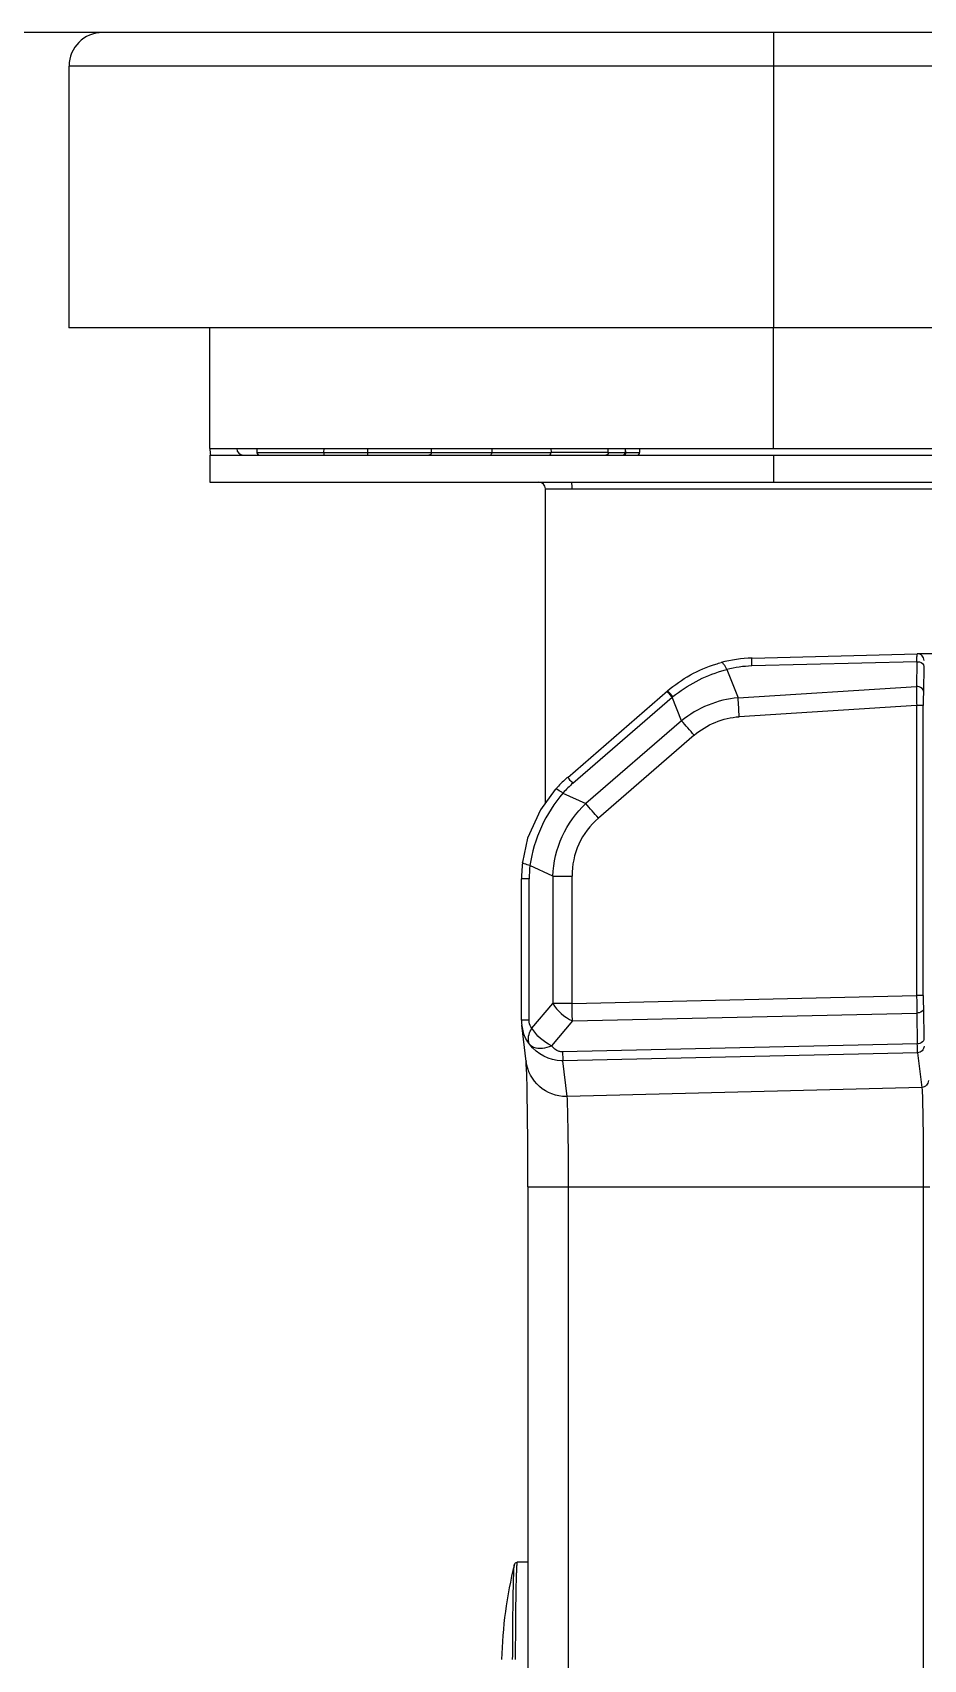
# Model space of a CAD drawing. Header units: millimetres. Extents: x 10297564 to 11610295, y -9287743 to -8409454.
# Drawn here: x 10482598 to 10483931, y -9076027 to -9073594 of the extents above; entities that cross this region are included whole.
import ezdxf

# ---------------------------------------------------------------- set-up
doc = ezdxf.new("R2010")
doc.units = ezdxf.units.MM
doc.header["$LTSCALE"] = 100
doc.layers.add('-0', color=7, linetype='Continuous')
doc.layers.add('E1', color=1, linetype='Continuous')
doc.styles.add('HL-S1', font='DotumChe.ttf')
doc.styles.add('MG', font='malgun.ttf')
doc.dimstyles.new('HL-100', dxfattribs={"dimscale": 100, "dimtxt": 3, "dimasz": 4, "dimexe": 2, "dimexo": 2, "dimgap": 1, "dimtad": 1, "dimdec": 0, "dimzin": 0, "dimlunit": 6, "dimtxsty": 'HL-S1', "dimblk": 'DOTSMALL', "dimcen": 4, "dimdle": 2, "dimclrd": 256, "dimclre": 256, "dimclrt": 4, "dimazin": 0, "dimtfac": 1, "dimtdec": 0, "dimtix": 1, "dimtmove": 2, "dimatfit": 3, "dimldrblk": 'DOTSMALL', "dimfxl": 1.5, "dimtolj": 1, "dimtzin": 0, "dimlwd": -1, "dimlwe": -1, "dimarcsym": 0})

# ---------------------------------------------------------------- blocks, each defined once
blk = doc.blocks.new('*D100')
at = {"layer": 'defpoints', "color": 0, "transparency": 16777216}
for p in [(83779.5, 55947.4), (85961.8, 55947.4), (85961.8, 50526.3)]:
    blk.add_point(p, dxfattribs=at)
at = {"layer": 'E1', "color": 1, "transparency": 16777216}
for p, q in [((85561.8, 55947.4), (83379.5, 55947.4)), ((83779.5, 50926.3), (83779.5, 55547.4)), ((85561.8, 50526.3), (83379.5, 50526.3))]:
    blk.add_line(p, q, dxfattribs=at)
for points in [[(83712.8, 55547.4), (83846.1, 55547.4), (83779.5, 55947.4)], [(83712.8, 50926.3), (83846.1, 50926.3), (83779.5, 50526.3)]]:
    blk.add_solid(points, dxfattribs=at)
at = {"layer": 'E1', "color": 7, "transparency": 16777216, "insert": (83321.1, 53236.9), "char_height": 500, "attachment_point": 5, "rotation": 90, "style": 'MG'}
blk.add_mtext('\\A1;360', dxfattribs=at)
blk = doc.blocks.new('_DotSmall')
at = {"color": 0, "linetype": 'ByBlock', "const_width": 0.5}
blk.add_lwpolyline([(-0.0625, 0, 1), (0.0625, 0, 1)], format="xyb", close=True, dxfattribs=at)
blk = doc.blocks.new('인버터 외형도')
at = {"layer": '-0', "linetype": 'Continuous'}
for p, q in [((99257.7, 55947.4), (85171.9, 55947.4)), ((85924.3, 55947.4), (85924.3, 55616.3)), ((85134.2, 55909.8), (85134.2, 55616.3)), ((99295.3, 55909.8), (85134.2, 55909.8)), ((99295.3, 55616.3), (85134.2, 55616.3)), ((85292.3, 55480.9), (85292.3, 55616.3)), ((85924.3, 55480.9), (85924.3, 55616.3)), ((85292.3, 55480.9), (99137.3, 55480.9)), ((85292.3, 55473.4), (85292.3, 55443.3)), ((85292.3, 55473.4), (86195.2, 55473.4)), ((85345, 55480.9), (85345, 55476.4)), ((85345, 55476.4), (85420.2, 55476.4)), ((85420.2, 55476.4), (85420.3, 55480.9)), ((85420.2, 55476.4), (85420.2, 55473.4)), ((85420.2, 55476.4), (85469.3, 55476.4)), ((85469.3, 55476.4), (85469.3, 55480.9)), ((85469.3, 55473.4), (85469.3, 55476.4)), ((85469.3, 55476.4), (85540.7, 55476.4)), ((85540.7, 55476.4), (85540.7, 55480.9)), ((85540.7, 55476.4), (85674.9, 55476.4)), ((85608.3, 55480.9), (85608.3, 55476.4)), ((85674.7, 55480.9), (85674.9, 55476.4)), ((85739, 55476.4), (85674.9, 55476.4)), ((85739, 55476.4), (85738.9, 55480.9)), ((85739, 55476.4), (85758.1, 55476.4)), ((85758.6, 55476.4), (85758.3, 55480.9)), ((85758.6, 55476.4), (85774.2, 55476.4)), ((85774.2, 55480.9), (85774.2, 55476.4)), ((85924.3, 55473.4), (85924.3, 55443.3)), ((85292.3, 55443.3), (86195.2, 55443.3)), ((85668.5, 55083.2), (85668.5, 55435.7)), ((85668.5, 55435.7), (98761.1, 55435.7)), ((85872.1, 55233), (85884.5, 55201.4)), ((86085.1, 55241.8), (85899.9, 55237)), ((85900.3, 55245.8), (86085.5, 55250.6)), ((86085.1, 55241.8), (86084.6, 55214)), ((86104, 55250.6), (86085.5, 55250.6)), ((86092.9, 55236.5), (86092.4, 55208.7)), ((85693.5, 55112), (85805.5, 55209.1)), ((85699.4, 55105.5), (85810.7, 55202)), ((85810.7, 55202), (85811.5, 55202.6)), ((85821.2, 55175.6), (85810.7, 55202)), ((85884.5, 55201.4), (86084.6, 55214)), ((86084.8, 55192.7), (85885.9, 55180.1)), ((86084.8, 55192.7), (86084.8, 54867.4)), ((86092.3, 55192.7), (86084.8, 55192.7)), ((86092.3, 54867.4), (86092.3, 55192.7)), ((85821.2, 55175.6), (85713.9, 55082.6)), ((85835.3, 55159.3), (85728, 55066.4)), ((85688.2, 55094.5), (85713.9, 55082.6)), ((85641.6, 54839.6), (85641.6, 54998.3)), ((85650.3, 54998.3), (85641.6, 54998.3)), ((85650.3, 54839.6), (85650.3, 54998.3)), ((85676.8, 55001.3), (85651.2, 55013.2)), ((85676.8, 55001.3), (85676.8, 54858.6)), ((85676.8, 55001.3), (85698.4, 55001.3)), ((85698.4, 54858.6), (85698.4, 55001.3)), ((85653.4, 54830.7), (85676.8, 54858.6)), ((85698.4, 54858.6), (85676.8, 54858.6)), ((85698.4, 54858.6), (86084.8, 54867.4)), ((86092.3, 54867.4), (86084.8, 54867.4)), ((86092.4, 54852.6), (86092.9, 54818.2)), ((85650.3, 54839.6), (85641.6, 54839.6)), ((85642, 54833.3), (85641.9, 54834)), ((85647, 54793.2), (85641.9, 54834)), ((85698.8, 54838.9), (85675.4, 54811)), ((85698.8, 54838.9), (86085, 54847.7)), ((86085, 54847.7), (86085.6, 54813.2)), ((86085.6, 54813.2), (85687.8, 54804.2)), ((86085.8, 54803.2), (85687.9, 54794.1)), ((86085.8, 54803.2), (86090.6, 54764.4)), ((85687.9, 54794.1), (85686.7, 54794.1)), ((85692.9, 54754.1), (85687.9, 54794.1)), ((86090.6, 54764.4), (85692.9, 54754.1)), ((85692.9, 54754.1), (85691.7, 54754.1)), ((85648.9, 54652.9), (85648.9, 52335.9)), ((85648.9, 54652.9), (86099.8, 54652.9)), ((85694.4, 52335.9), (85694.4, 54652.9)), ((86092.3, 54652.9), (86092.4, 52336)), ((85648.9, 54231.8), (85636.8, 54231.8))]:
    blk.add_line(p, q, dxfattribs=at)
for points in [[(85679.6, 55098.4), (85662.9, 55075.6), (85648.6, 55044), (85642.7, 55016.9)], [(85642.7, 55016.9), (85642.3, 55012.8), (85641.6, 55001.7), (85641.6, 54998.3)], [(85641.6, 54839.6), (85641.7, 54835.9), (85641.9, 54834)], [(85650.4, 54837.5), (85650.4, 54837.8), (85650.4, 54838.2), (85650.3, 54838.5), (85650.3, 54838.8), (85650.3, 54839.2), (85650.3, 54839.6)]]:
    blk.add_lwpolyline(points, dxfattribs=at)
for centre, radius, start, end in [((85171.9, 55909.8), 37.6, 90, 180), ((85329.9, 55480.9), 37.6, 180, 191.2613), ((85329.9, 55480.9), 7.52, 180, 270), ((85348, 55476.4), 3.01, 179.0001, 269.9974), ((87979.6, 55614.7), 2225.7, 183.4465, 183.5616), ((85761.4, 55528.6), 52.3, 266.3996, 266.891), ((85771.2, 55476.4), 3.01, 270, 0.5), ((85661, 55435.7), 7.52, 0, 90), ((85661, 55435.7), 37.6, 0, 11.5664), ((85904.4, 55094.2), 151.7, 91.5343, 104.8489), ((85903.2, 55115.5), 121.5, 91.537, 104.8405), ((86085.7, 55243.1), 7.52, 359.9709, 91.522), ((85078.3, 54559.4), 974.4, 41.262, 41.5448), ((83529.6, 55033.3), 2360.9, 3.5651, 4.0826), ((87972.7, 55224.6), 1888.1, 180.3196, 180.9676), ((83033.7, 52732.8), 3706.4, 40.8961, 41.2287), ((85793.2, 54997), 152.3, 130.913, 137.0973), ((85779.7, 55012.9), 122.6, 130.9242, 138.2301), ((85793.4, 54996.8), 152.4, 137.0979, 138.2639), ((83368.7, 53025.2), 3119.7, 40.8649, 41.26), ((85772.9, 54998.3), 122.6, 173.0188, 179.998), ((83173.6, 54799.5), 2525.5, 0.8938, 1.3416), ((88103.4, 54877.3), 2018.6, 180.2802, 180.8406), ((85685.4, 54839.4), 43.8, 188.0537, 198.0469), ((86109.9, 54111.2), 490.6, 166.0807, 178.6594)]:
    blk.add_arc(centre, radius, start, end, dxfattribs=at)
for points, knots in [([(85540.7, 55476.4), (85540.7, 55475.6), (85540.1, 55474), (85538.6, 55473.4), (85537.8, 55473.4)], [0, 0, 0, 0, 0.509104, 1, 1, 1, 1]), ([(85608.3, 55476.4), (85608.3, 55476), (85608.2, 55474.9), (85607.6, 55473.4), (85606.8, 55473.4)], [0, 0, 0, 0, 0.332793, 1, 1, 1, 1]), ([(85673.3, 55473.4), (85673.6, 55473.4), (85674.7, 55473.9), (85674.9, 55475.4), (85674.9, 55476.4)], [0, 0, 0, 0, 0.174482, 1, 1, 1, 1]), ([(85739, 55476.4), (85739, 55475.6), (85738.5, 55474.1), (85736.9, 55473.4), (85736.2, 55473.4)], [0, 0, 0, 0, 0.513586, 1, 1, 1, 1]), ([(85758.6, 55476.4), (85758.6, 55475.6), (85758.1, 55474.1), (85756.6, 55473.4), (85755.9, 55473.4)], [0, 0, 0, 0, 0.518873, 1, 1, 1, 1]), ([(85872.1, 55233), (85871, 55235.1), (85869.7, 55237.9), (85866.6, 55241.1), (85865.5, 55240.8)], [0, 0, 0, 0, 0.680281, 1, 1, 1, 1]), ([(85899.9, 55237), (85899.9, 55239.1), (85899.7, 55242.3), (85900.2, 55244.6), (85900.1, 55245.8), (85900.3, 55245.8)], [0, 0, 0, 0, 0.738044, 0.932208, 1, 1, 1, 1]), ([(86085.1, 55241.8), (86085.1, 55243.1), (86085.2, 55245.2), (86085.1, 55248.2), (86085.5, 55249.4), (86085.3, 55250.6), (86085.5, 55250.6)], [0, 0, 0, 0, 0.423692, 0.738961, 0.933175, 1, 1, 1, 1]), ([(86085.1, 55241.8), (86086.1, 55241.8), (86089.3, 55241.6), (86092.9, 55238.8), (86092.9, 55236.5)], [0, 0, 0, 0, 0.299213, 1, 1, 1, 1]), ([(85804.9, 55208.5), (85804.9, 55208.6), (85806.5, 55206.6), (85806.7, 55206.6), (85807.6, 55205.6)], [0, 0, 0, 0, 0.055701, 1, 1, 1, 1]), ([(85811.5, 55202.6), (85810.1, 55204.3), (85807.9, 55207), (85806.4, 55208.1), (85805.6, 55209.2), (85805.5, 55209.1)], [0, 0, 0, 0, 0.746949, 0.939344, 1, 1, 1, 1]), ([(86092.4, 55208.7), (86092.4, 55211), (86088.8, 55213.8), (86085.6, 55214.1), (86084.6, 55214)], [0, 0, 0, 0, 0.700787, 1, 1, 1, 1]), ([(86092.4, 55208.7), (86092.4, 55207.6), (86092.3, 55202.2), (86092.3, 55196.9), (86092.3, 55192.7)], [0, 0, 0, 0, 0.214349, 1, 1, 1, 1]), ([(85699.4, 55105.5), (85697.9, 55107.1), (85697, 55107.5), (85693.4, 55112.8), (85693.5, 55112)], [0, 0, 0, 0, 0.747723, 1, 1, 1, 1]), ([(85688.2, 55094.5), (85686.4, 55095.8), (85684.2, 55097.1), (85680.3, 55099.1), (85679.6, 55098.4)], [0, 0, 0, 0, 0.707028, 1, 1, 1, 1]), ([(85676.8, 55001.3), (85677.4, 55016.5), (85684.4, 55047), (85702.9, 55072.2), (85713.9, 55082.6)], [0, 0, 0, 0, 0.500047, 1, 1, 1, 1]), ([(85728, 55066.4), (85718.8, 55058.4), (85703.3, 55038.4), (85698.4, 55013.5), (85698.4, 55001.3)], [0, 0, 0, 0, 0.499975, 1, 1, 1, 1]), ([(85651.2, 55013.2), (85649, 55013.7), (85646.7, 55014.5), (85642.6, 55016), (85642.7, 55016.9)], [0, 0, 0, 0, 0.71183, 1, 1, 1, 1]), ([(86092.4, 54852.6), (86092.4, 54850.5), (86088.9, 54848.1), (86086, 54847.7), (86085, 54847.7)], [0, 0, 0, 0, 0.693409, 1, 1, 1, 1]), ([(86092.3, 54867.4), (86092.3, 54866.1), (86092.3, 54861.2), (86092.3, 54856.2), (86092.4, 54852.6)], [0, 0, 0, 0, 0.271159, 1, 1, 1, 1]), ([(85650.9, 54812.5), (85650.2, 54813.6), (85648.2, 54819.8), (85650.8, 54826.4), (85653.4, 54830.7)], [0, 0, 0, 0, 0.205386, 1, 1, 1, 1]), ([(86092.9, 54818.2), (86092.9, 54816), (86089.5, 54813.6), (86086.5, 54813.3), (86085.6, 54813.2)], [0, 0, 0, 0, 0.693436, 1, 1, 1, 1]), ([(86085.8, 54803.2), (86085.8, 54803.6), (86085.7, 54806.9), (86085.6, 54810.3), (86085.6, 54813.2)], [0, 0, 0, 0, 0.121502, 1, 1, 1, 1]), ([(85648.9, 54652.9), (85648.9, 54669.9), (85648.7, 54702.4), (85648.5, 54738.6), (85647.8, 54766.9), (85648, 54775.9), (85646.5, 54797.4), (85647, 54793.2)], [0, 0, 0, 0, 0.364707, 0.682489, 0.810461, 0.911366, 1, 1, 1, 1]), ([(85650.9, 54812.5), (85652.1, 54811.2), (85659.5, 54806.5), (85669.1, 54808.5), (85675.4, 54811)], [0, 0, 0, 0, 0.204756, 1, 1, 1, 1]), ([(85687.8, 54804.2), (85686.5, 54804.2), (85681.6, 54804.7), (85677.5, 54808.2), (85675.4, 54811)], [0, 0, 0, 0, 0.276264, 1, 1, 1, 1]), ([(85687.8, 54804.2), (85687.8, 54802.9), (85687.9, 54799.6), (85688, 54796.2), (85687.9, 54794.1)], [0, 0, 0, 0, 0.370284, 1, 1, 1, 1]), ([(86093.2, 54810.6), (86093.2, 54808.8), (86091.6, 54804.9), (86087.7, 54803.2), (86085.8, 54803.2)], [0, 0, 0, 0, 0.498553, 1, 1, 1, 1]), ([(85691.7, 54754.1), (85681.1, 54754.1), (85659.1, 54762.1), (85648.3, 54782.8), (85647, 54793.2)], [0, 0, 0, 0, 0.501557, 1, 1, 1, 1]), ([(86098, 54771.9), (86098, 54770), (86096.4, 54766.1), (86092.5, 54764.5), (86090.6, 54764.4)], [0, 0, 0, 0, 0.498521, 1, 1, 1, 1]), ([(86090.6, 54764.4), (86091.2, 54760.3), (86091.4, 54747.7), (86092.3, 54710.5), (86092.3, 54677.5), (86092.3, 54652.9)], [0, 0, 0, 0, 0.112646, 0.337575, 1, 1, 1, 1]), ([(85694.4, 54652.9), (85694.4, 54675.2), (85694.4, 54705.2), (85693.5, 54738.9), (85693.3, 54750.4), (85692.9, 54754.1)], [0, 0, 0, 0, 0.662425, 0.887354, 1, 1, 1, 1]), ([(85633.7, 54229.2), (85633.8, 54229.6), (85634.1, 54230.3), (85635.1, 54231.4), (85636.2, 54231.8), (85636.8, 54231.8)], [0, 0, 0, 0, 0.256964, 0.559625, 1, 1, 1, 1]), ([(85636.8, 54231.8), (85636.8, 54231.8), (85636.7, 54231.6), (85636.6, 54231.2), (85636.5, 54230.6), (85636.4, 54229.2), (85636.2, 54226.9), (85636, 54223.4), (85635.9, 54218.9), (85635.7, 54213.5), (85635.5, 54207.3), (85635.3, 54197.4), (85635.1, 54183.2), (85634.9, 54164.6), (85634.8, 54144.2), (85634.7, 54130), (85634.7, 54122.7)], [0, 0, 0, 0, 0.001473, 0.005102, 0.011025, 0.019257, 0.04259, 0.074935, 0.116021, 0.165506, 0.222971, 0.287927, 0.438046, 0.61077, 0.800232, 1, 1, 1, 1]), ([(85631.8, 54122.7), (85631.9, 54136), (85631.9, 54155.2), (85632.2, 54179.6), (85632.4, 54195.1), (85632.7, 54208.1), (85633, 54218.1), (85633.2, 54224.4), (85633.5, 54227.8), (85633.6, 54228.8), (85633.7, 54229.2)], [0, 0, 0, 0, 0.373092, 0.540336, 0.687709, 0.810684, 0.905485, 0.969214, 0.988795, 1, 1, 1, 1])]:
    blk.add_open_spline(points, degree=3, knots=knots, dxfattribs=at)
for points in [[(85755.3, 55473.4), (85756.1, 55473.4), (85756.8, 55473.7), (85757.3, 55474.2)], [(85757.3, 55474.2), (85757.8, 55474.8), (85758.1, 55475.6), (85758.1, 55476.4)], [(85805.5, 55209.1), (85821.1, 55222.6), (85840, 55233), (85859.7, 55239.1)], [(85859.7, 55239.1), (85861.6, 55239.7), (85863.5, 55240.3), (85865.5, 55240.7)], [(85866.2, 55231.4), (85868.2, 55231.9), (85870.1, 55232.5), (85872.1, 55232.9)], [(85811.5, 55202.6), (85827.6, 55215.6), (85846.5, 55225.5), (85866.2, 55231.4)], [(85884.5, 55201.4), (85861.8, 55199.3), (85838.9, 55189.9), (85821.2, 55175.6)], [(85835.3, 55159.3), (85849.1, 55171.2), (85867.7, 55178.9), (85885.9, 55180.1)], [(85688.2, 55094.5), (85668.8, 55072), (85655.4, 55042.7), (85651.2, 55013.2)], [(85676.8, 54858.6), (85681.8, 54850.2), (85689.9, 54843.1), (85698.8, 54838.9)], [(85653.4, 54830.7), (85651.8, 54832.6), (85650.8, 54835), (85650.4, 54837.5)], [(85650.9, 54812.5), (85647.8, 54816.4), (85645.3, 54821), (85643.7, 54825.8)], [(85675.4, 54811), (85666.5, 54815.2), (85658.4, 54822.2), (85653.4, 54830.7)], [(85686.7, 54794.1), (85673.3, 54794.1), (85658.9, 54801.7), (85650.9, 54812.5)]]:
    blk.add_open_spline(points, degree=3, dxfattribs=at)
at = {"layer": 'E1'}
dim = blk.add_linear_dim(base=(83779.5, 55947.4), p1=(85961.8, 50526.3), p2=(85961.8, 55947.4), angle=90, text='360', dimstyle='HL-100', override={"dimscale": 200, "dimtxt": 2.5, "dimasz": 2, "dimtxsty": 'MG', "dimsah": 1, "dimclrd": 1, "dimclre": 1, "dimclrt": 7}, dxfattribs=at)
dim.commit()
dim.dimension.update_dxf_attribs({"geometry": '*D100', "text_midpoint": (83321.1, 53236.9)})

msp = doc.modelspace()

# ---------------------------------------------------------------- block references
at = {"xscale": 1.333333333333333, "yscale": 1.333333333333333, "zscale": 1.333333333333333}
msp.add_blockref('인버터 외형도', (10369140.6, -9148191), dxfattribs=at)

doc.saveas('drawing.dxf')
